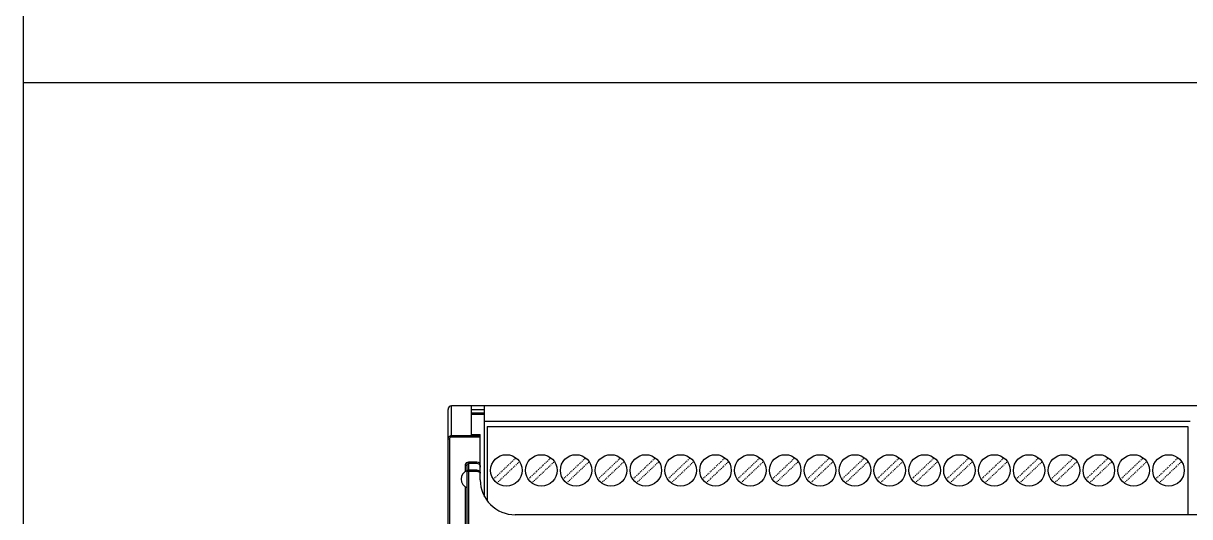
# Model space of a CAD drawing. Header units: inches. Extents: x 187 to 137830, y 99 to 66837.
# Drawn here: x 3729.2 to 3863.1, y 27805.7 to 27862.3 of the extents above; entities that cross this region are included whole.
import ezdxf

# ---------------------------------------------------------------- set-up
doc = ezdxf.new("R2010")
doc.units = ezdxf.units.IN
doc.header["$MEASUREMENT"] = 0
doc.linetypes.add('DOT', pattern=[0.2, 0.1, -0.1])
doc.layers.add('NETCHINH', color=7, linetype='Continuous', lineweight=30)

msp = doc.modelspace()

# ---------------------------------------------------------------- linework, layer by layer
at = {"color": 7, "linetype": 'Continuous'}
for p, q in [((3777.94, 27718.8), (3777.94, 27818)), ((3778.34, 27814.84), (3778.34, 27818.4)), ((3887.54, 27818.4), (3778.34, 27818.4)), ((3780.64, 27815.07), (3780.64, 27818.4)), ((3780.64, 27818), (3782.14, 27818)), ((3782.14, 27807.96), (3782.14, 27818.4)), ((3780.64, 27817.6), (3782.14, 27817.6)), ((3782.14, 27817.4), (3780.64, 27817.4)), ((3863.14, 27816.59), (3782.14, 27816.59)), ((3782.43, 27816.05), (3782.43, 27807.51)), ((3782.43, 27816.05), (3862.85, 27816.05)), ((3862.85, 27816.05), (3862.85, 27805.9)), ((3778.14, 27722.17), (3778.14, 27814.62)), ((3778.34, 27815), (3781.64, 27815)), ((3778.34, 27814.84), (3781.64, 27814.84)), ((3780.64, 27815.1), (3781.64, 27815.1)), ((3781.64, 27815.07), (3780.64, 27815.07)), ((3781.64, 27809.9), (3781.64, 27815.1)), ((3779.94, 27810.89), (3779.94, 27811.54)), ((3780.14, 27784.18), (3780.14, 27811.57)), ((3780.34, 27784.33), (3780.34, 27811.97)), ((3780.34, 27811.97), (3781.24, 27811.97)), ((3780.34, 27811.81), (3781.24, 27811.81)), ((3781.24, 27811.03), (3780.34, 27811.03)), ((3781.24, 27810.86), (3780.34, 27810.86)), ((3779.94, 27778.01), (3779.94, 27809.1)), ((3873.64, 27805.9), (3785.64, 27805.9))]:
    msp.add_line(p, q, dxfattribs=at)
at = {"linetype": 'DOT'}
for p, q in [((3783.13, 27809.97), (3785.73, 27812.43)), ((3783.54, 27809.54), (3786.14, 27812)), ((3787.13, 27809.97), (3789.73, 27812.43)), ((3787.54, 27809.54), (3790.14, 27812)), ((3791.13, 27809.97), (3793.73, 27812.43)), ((3791.54, 27809.54), (3794.14, 27812)), ((3795.13, 27809.97), (3797.73, 27812.43)), ((3795.54, 27809.54), (3798.14, 27812)), ((3799.13, 27809.97), (3801.73, 27812.43)), ((3799.54, 27809.54), (3802.14, 27812)), ((3803.13, 27809.97), (3805.73, 27812.43)), ((3803.54, 27809.54), (3806.14, 27812)), ((3807.13, 27809.97), (3809.73, 27812.43)), ((3807.54, 27809.54), (3810.14, 27812)), ((3811.13, 27809.97), (3813.73, 27812.43)), ((3811.54, 27809.54), (3814.14, 27812)), ((3815.13, 27809.97), (3817.73, 27812.43)), ((3815.54, 27809.54), (3818.14, 27812)), ((3819.13, 27809.97), (3821.73, 27812.43)), ((3819.54, 27809.54), (3822.14, 27812)), ((3823.13, 27809.97), (3825.73, 27812.43)), ((3823.54, 27809.54), (3826.14, 27812)), ((3827.13, 27809.97), (3829.73, 27812.43)), ((3827.54, 27809.54), (3830.14, 27812)), ((3831.13, 27809.97), (3833.73, 27812.43)), ((3831.54, 27809.54), (3834.14, 27812)), ((3835.13, 27809.97), (3837.73, 27812.43)), ((3835.54, 27809.54), (3838.14, 27812)), ((3839.13, 27809.97), (3841.73, 27812.43)), ((3839.54, 27809.54), (3842.14, 27812)), ((3843.13, 27809.97), (3845.73, 27812.43)), ((3843.54, 27809.54), (3846.14, 27812)), ((3847.13, 27809.97), (3849.73, 27812.43)), ((3847.54, 27809.54), (3850.14, 27812)), ((3851.13, 27809.97), (3853.73, 27812.43)), ((3851.54, 27809.54), (3854.14, 27812)), ((3855.13, 27809.97), (3857.73, 27812.43)), ((3855.54, 27809.54), (3858.14, 27812)), ((3859.13, 27809.97), (3861.73, 27812.43)), ((3859.54, 27809.54), (3862.14, 27812))]:
    msp.add_line(p, q, dxfattribs=at)
at = {"color": 7, "linetype": 'Continuous'}
for points in [[(3777.94, 27814.59), (3777.94, 27814.65), (3777.95, 27814.72), (3777.98, 27814.78), (3778.02, 27814.84), (3778.07, 27814.9), (3778.13, 27814.94), (3778.19, 27814.97), (3778.26, 27814.99), (3778.34, 27815)], [(3777.94, 27814.59), (3777.96, 27814.61), (3778.04, 27814.62), (3778.14, 27814.62)], [(3778.14, 27814.62), (3778.14, 27814.66), (3778.14, 27814.69), (3778.16, 27814.72), (3778.18, 27814.76), (3778.2, 27814.79), (3778.23, 27814.81), (3778.26, 27814.83), (3778.3, 27814.84), (3778.34, 27814.84)], [(3779.94, 27811.54), (3779.96, 27811.68), (3780.02, 27811.8), (3780.11, 27811.89), (3780.22, 27811.95), (3780.34, 27811.97)], [(3780.14, 27811.57), (3780.11, 27811.55), (3780.04, 27811.54), (3779.94, 27811.54)], [(3780.14, 27811.57), (3780.15, 27811.65), (3780.18, 27811.71), (3780.22, 27811.77), (3780.28, 27811.8), (3780.34, 27811.81)], [(3781.24, 27811.97), (3781.38, 27811.95), (3781.51, 27811.9), (3781.64, 27811.8)], [(3781.24, 27811.81), (3781.35, 27811.79), (3781.46, 27811.73), (3781.55, 27811.63), (3781.61, 27811.5), (3781.64, 27811.35)], [(3780.14, 27810.84), (3780.15, 27810.91), (3780.19, 27810.97), (3780.26, 27811.02), (3780.34, 27811.03)], [(3780.34, 27810.86), (3780.26, 27810.86), (3780.19, 27810.85), (3780.15, 27810.85), (3780.14, 27810.84)], [(3781.24, 27811.03), (3781.3, 27811.03), (3781.36, 27811.01), (3781.41, 27811), (3781.45, 27810.97), (3781.49, 27810.95), (3781.52, 27810.92), (3781.55, 27810.9), (3781.57, 27810.87), (3781.6, 27810.83), (3781.61, 27810.8), (3781.62, 27810.76), (3781.63, 27810.72), (3781.64, 27810.68)], [(3781.64, 27810.68), (3781.63, 27810.7), (3781.62, 27810.72), (3781.61, 27810.74), (3781.6, 27810.76), (3781.57, 27810.77), (3781.55, 27810.79), (3781.52, 27810.8), (3781.49, 27810.82), (3781.45, 27810.83), (3781.41, 27810.84), (3781.36, 27810.85), (3781.3, 27810.86), (3781.24, 27810.86)]]:
    msp.add_lwpolyline(points, dxfattribs=at)
for centre in [(3784.64, 27810.99), (3788.64, 27810.99), (3792.64, 27810.99), (3796.64, 27810.99), (3800.64, 27810.99), (3804.64, 27810.99), (3808.64, 27810.99), (3812.64, 27810.99), (3816.64, 27810.99), (3820.64, 27810.99), (3824.64, 27810.99), (3828.64, 27810.99), (3832.64, 27810.99), (3836.64, 27810.99), (3840.64, 27810.99), (3844.64, 27810.99), (3848.64, 27810.99), (3852.64, 27810.99), (3856.64, 27810.99), (3860.64, 27810.99)]:
    msp.add_circle(centre, 1.81, dxfattribs=at)
for centre, radius, start, end in [((3778.34, 27818), 0.4, 90, 180), ((3780.5, 27810), 1.06, 110.016, 249.984), ((3785.64, 27809.9), 4, 179.9999, 270.0004)]:
    msp.add_arc(centre, radius, start, end, dxfattribs=at)
at = {"layer": 'NETCHINH', "color": 5}
for p, q in [((3729.19, 27365.37), (3729.19, 28055.14)), ((3729.19, 27855.51), (3985.09, 27855.51))]:
    msp.add_line(p, q, dxfattribs=at)

doc.saveas('drawing.dxf')
